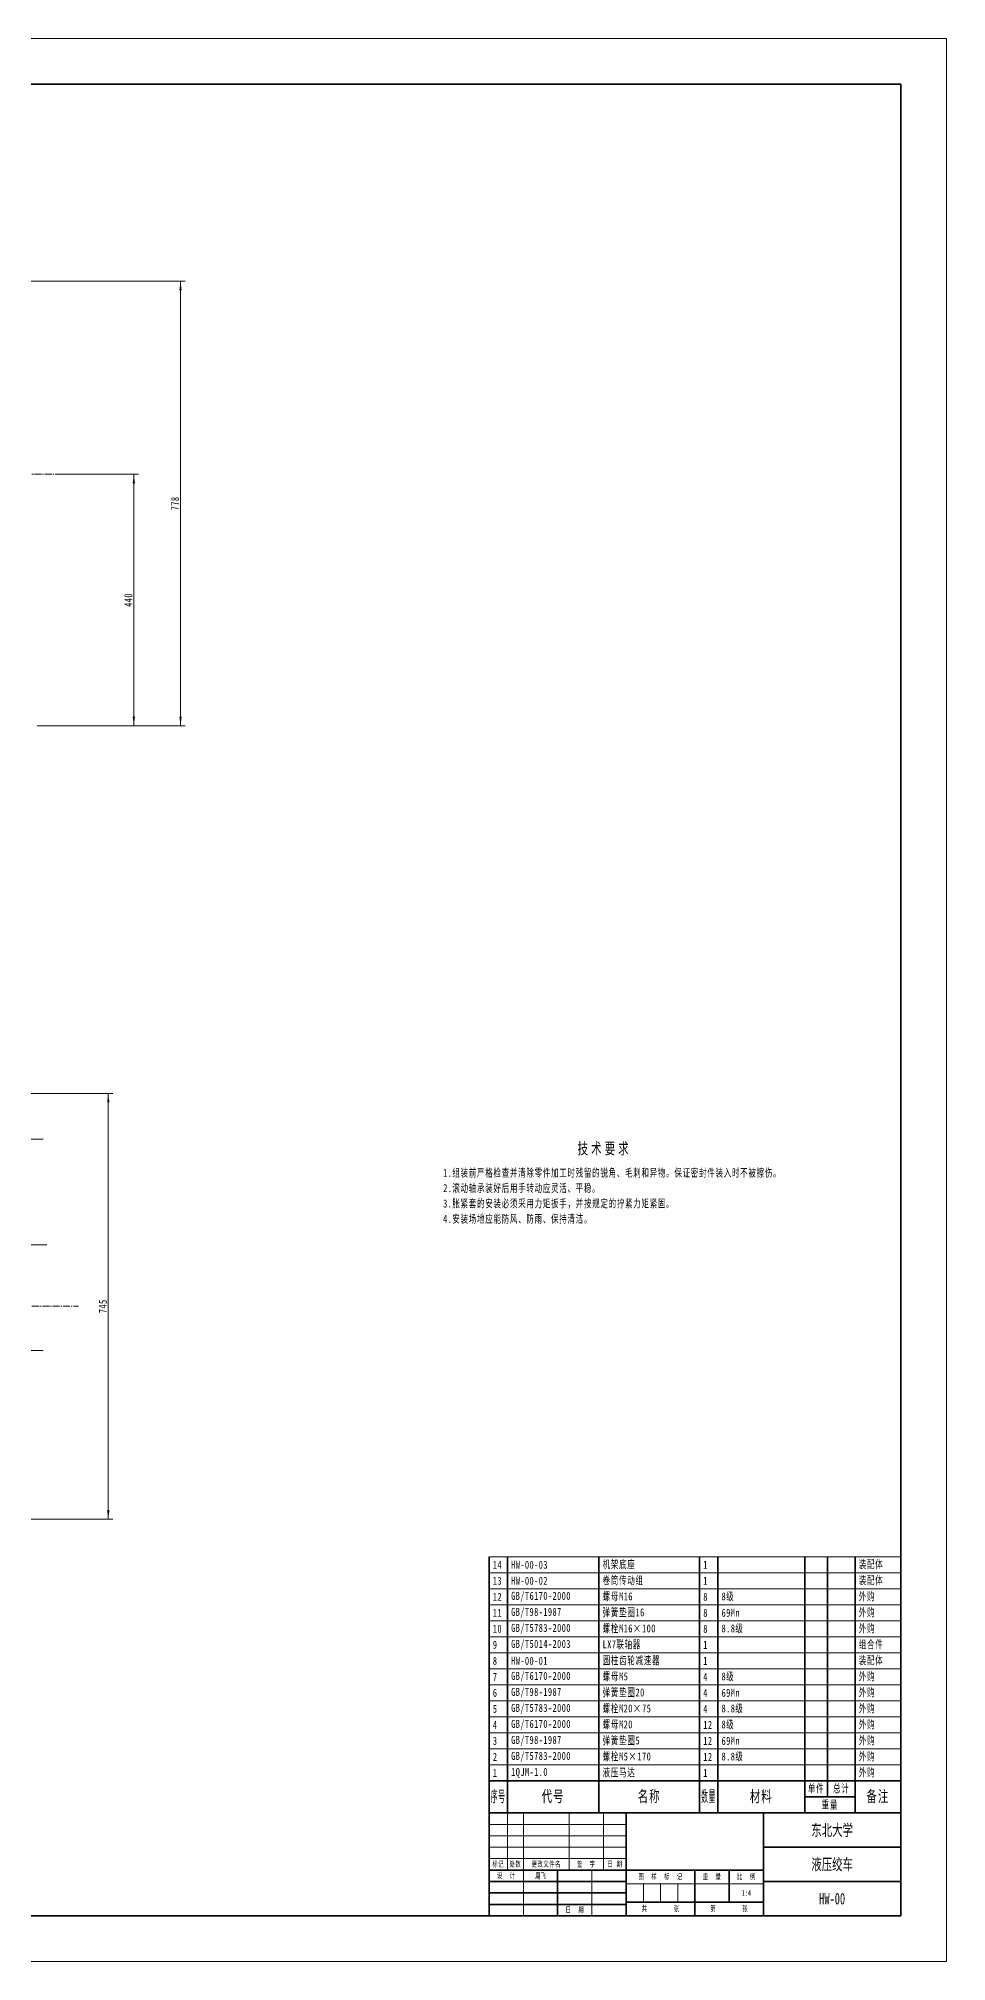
# Model space of a CAD drawing. Header units: millimetres. Extents: x -2378 to 2378, y -1682 to 1682.
# Drawn here: x 790 to 2378, y -1682 to 1682 of the extents above; entities that cross this region are included whole.
import ezdxf
from ezdxf.enums import TextEntityAlignment as Align

# ---------------------------------------------------------------- set-up
doc = ezdxf.new("R2010")
doc.units = ezdxf.units.MM
doc.linetypes.add('CENTER', pattern=[50.8, 31.75, -6.35, 6.35, -6.35])
doc.linetypes.add('点画线', pattern=[18, 12, -2, 2, -2])
doc.layers.get('0').update_dxf_attribs({"lineweight": 35})
for name, color, linetype, lineweight in [('中心线', 1, 'CENTER', 15), ('中心线层', 1, '点画线', 18), ('尺寸线层', 3, 'Continuous', 18), ('粗实线层', 7, 'Continuous', 35), ('细实线层', 7, 'Continuous', 18)]:
    doc.layers.add(name, color=color, linetype=linetype, lineweight=lineweight)
doc.styles.add('TitleStyle', font='', dxfattribs={"width": 0.667})
doc.styles.add('标准', font='', dxfattribs={"width": 0.667})
doc.styles.get('TitleStyle').set_extended_font_data('宋体')
doc.styles.get('标准').set_extended_font_data('宋体')
doc.dimstyles.new('标准', dxfattribs={"dimscale": 4, "dimtxt": 3.5, "dimasz": 4, "dimexe": 2, "dimexo": 0, "dimtad": 1, "dimdsep": 46, "dimtxsty": '标准', "dimblk": '_CAXARROW', "dimcen": 0, "dimdle": 6, "dimazin": 2, "dimtfac": 0.707107, "dimtdec": 3, "dimtmove": 2, "dimatfit": 3, "dimfxl": 1, "dimfrac": 2, "dimtolj": 1, "dimarcsym": 1})

# ---------------------------------------------------------------- blocks, each defined once
blk = doc.blocks.new('*X2')
at = {"layer": '粗实线层'}
for p, q in [((574.5, 400.5), (-574.5, 400.5)), ((574.5, -400.5), (574.5, 400.5)), ((-574.5, -400.5), (574.5, -400.5))]:
    blk.add_line(p, q, dxfattribs=at)
at = {"layer": '细实线层'}
for p, q in [((594.5, 420.5), (-594.5, 420.5)), ((594.5, -420.5), (594.5, 420.5)), ((-594.5, -420.5), (594.5, -420.5))]:
    blk.add_line(p, q, dxfattribs=at)
blk = doc.blocks.new('*X29')
at = {"layer": '细实线层', "color": 0, "linetype": 'Continuous', "lineweight": 18}
for p, q in [((-720, 448), (0, 448)), ((-720, 420), (0, 420)), ((-720, 420), (0, 420)), ((-720, 392), (0, 392)), ((-720, 392), (0, 392)), ((-720, 364), (0, 364)), ((-720, 364), (0, 364)), ((-720, 336), (0, 336)), ((-720, 336), (0, 336)), ((-720, 308), (0, 308)), ((-720, 308), (0, 308)), ((-720, 280), (0, 280)), ((-720, 280), (0, 280)), ((-720, 252), (0, 252)), ((-720, 252), (0, 252)), ((-720, 224), (0, 224)), ((-720, 224), (0, 224)), ((-720, 196), (0, 196)), ((-720, 196), (0, 196)), ((-720, 168), (0, 168)), ((-720, 168), (0, 168)), ((-720, 140), (0, 140)), ((-720, 140), (0, 140)), ((-720, 112), (0, 112)), ((-720, 112), (0, 112)), ((-720, 84), (0, 84)), ((-720, 84), (0, 84)), ((-720, 56), (0, 56))]:
    blk.add_line(p, q, dxfattribs=at)
at = {"layer": '细实线层', "color": 0, "linetype": 'Continuous', "lineweight": 35}
for p, q in [((-720, 448), (-720, 420)), ((-688, 448), (-688, 420)), ((-528, 448), (-528, 420)), ((-352, 448), (-352, 420)), ((-320, 448), (-320, 420)), ((-168, 448), (-168, 420)), ((-128, 448), (-128, 420)), ((-80, 448), (-80, 420)), ((0, 448), (0, 420)), ((0, 448), (0, 420)), ((-720, 420), (-720, 392)), ((-688, 420), (-688, 392)), ((-528, 420), (-528, 392)), ((-352, 420), (-352, 392)), ((-320, 420), (-320, 392)), ((-168, 420), (-168, 392)), ((-128, 420), (-128, 392)), ((-80, 420), (-80, 392)), ((0, 420), (0, 392)), ((0, 420), (0, 392)), ((-720, 392), (-720, 364)), ((-688, 392), (-688, 364)), ((-528, 392), (-528, 364)), ((-352, 392), (-352, 364)), ((-320, 392), (-320, 364)), ((-168, 392), (-168, 364)), ((-128, 392), (-128, 364)), ((-80, 392), (-80, 364)), ((0, 392), (0, 364)), ((0, 392), (0, 364)), ((-720, 364), (-720, 336)), ((-688, 364), (-688, 336)), ((-528, 364), (-528, 336)), ((-352, 364), (-352, 336)), ((-320, 364), (-320, 336)), ((-168, 364), (-168, 336)), ((-128, 364), (-128, 336)), ((-80, 364), (-80, 336)), ((0, 364), (0, 336)), ((0, 364), (0, 336)), ((-720, 336), (-720, 308)), ((-720, 308), (-720, 280)), ((-688, 336), (-688, 308)), ((-688, 308), (-688, 280)), ((-528, 336), (-528, 308)), ((-528, 308), (-528, 280)), ((-352, 336), (-352, 308)), ((-352, 308), (-352, 280)), ((-320, 336), (-320, 308)), ((-320, 308), (-320, 280)), ((-168, 336), (-168, 308)), ((-168, 308), (-168, 280)), ((-128, 336), (-128, 308)), ((-128, 308), (-128, 280)), ((-80, 336), (-80, 308)), ((-80, 308), (-80, 280)), ((0, 336), (0, 308)), ((0, 336), (0, 308)), ((0, 308), (0, 280)), ((0, 308), (0, 280)), ((-720, 280), (-720, 252)), ((-688, 280), (-688, 252)), ((-528, 280), (-528, 252)), ((-352, 280), (-352, 252)), ((-320, 280), (-320, 252)), ((-168, 280), (-168, 252)), ((-128, 280), (-128, 252)), ((-80, 280), (-80, 252)), ((0, 280), (0, 252)), ((0, 280), (0, 252)), ((-720, 252), (-720, 224)), ((-688, 252), (-688, 224)), ((-528, 252), (-528, 224)), ((-352, 252), (-352, 224)), ((-320, 252), (-320, 224)), ((-168, 252), (-168, 224)), ((-128, 252), (-128, 224)), ((-80, 252), (-80, 224)), ((0, 252), (0, 224)), ((0, 252), (0, 224)), ((-720, 224), (-720, 196)), ((-688, 224), (-688, 196)), ((-528, 224), (-528, 196)), ((-352, 224), (-352, 196)), ((-320, 224), (-320, 196)), ((-168, 224), (-168, 196)), ((-128, 224), (-128, 196)), ((-80, 224), (-80, 196)), ((0, 224), (0, 196)), ((0, 224), (0, 196)), ((-720, 196), (-720, 168)), ((-688, 196), (-688, 168)), ((-528, 196), (-528, 168)), ((-352, 196), (-352, 168)), ((-320, 196), (-320, 168)), ((-168, 196), (-168, 168)), ((-128, 196), (-128, 168)), ((-80, 196), (-80, 168)), ((0, 196), (0, 168)), ((0, 196), (0, 168)), ((-720, 168), (-720, 140)), ((-720, 140), (-720, 112)), ((-688, 168), (-688, 140)), ((-688, 140), (-688, 112)), ((-528, 168), (-528, 140)), ((-528, 140), (-528, 112)), ((-352, 168), (-352, 140)), ((-352, 140), (-352, 112)), ((-320, 168), (-320, 140)), ((-320, 140), (-320, 112)), ((-168, 168), (-168, 140)), ((-168, 140), (-168, 112)), ((-128, 168), (-128, 140)), ((-128, 140), (-128, 112)), ((-80, 168), (-80, 140)), ((-80, 140), (-80, 112)), ((0, 168), (0, 140)), ((0, 168), (0, 140)), ((0, 140), (0, 112)), ((0, 140), (0, 112)), ((-720, 112), (-720, 84)), ((-688, 112), (-688, 84)), ((-528, 112), (-528, 84)), ((-352, 112), (-352, 84)), ((-320, 112), (-320, 84)), ((-168, 112), (-168, 84)), ((-128, 112), (-128, 84)), ((-80, 112), (-80, 84)), ((0, 112), (0, 84)), ((0, 112), (0, 84)), ((-720, 84), (-720, 56)), ((-688, 84), (-688, 56)), ((-528, 84), (-528, 56)), ((-352, 84), (-352, 56)), ((-320, 84), (-320, 56)), ((-168, 84), (-168, 56)), ((-128, 84), (-128, 56)), ((-80, 84), (-80, 56)), ((0, 84), (0, 56)), ((0, 84), (0, 56)), ((-720, 56), (0, 56)), ((-720, 56), (-720, 0)), ((-688, 56), (-688, 0)), ((-528, 56), (-528, 0)), ((-352, 56), (-352, 0)), ((-320, 56), (-320, 0)), ((-168, 56), (-168, 0)), ((-128, 56), (-128, 28)), ((-80, 56), (-80, 28)), ((0, 56), (0, 0)), ((-720, 0), (0, 0)), ((-168, 28), (-80, 28)), ((-80, 28), (-80, 0))]:
    blk.add_line(p, q, dxfattribs=at)
at = {"layer": '细实线层', "color": 0, "line_spacing_factor": 1.15057, "style": '标准'}
for s, insert, char_height, width, attachment_point in [('\\T1.1;14', (-713.36, 434), 14, 47.92, 4), ('\\T1.1;HW-00-03', (-681.36, 434), 14, 303.92, 4), ('\\T1.1;机架底座', (-521.36, 434), 14, 335.92, 4), ('\\T1.1;1', (-345.36, 434), 14, 47.92, 4), ('\\T1.1;装配体', (-73.36, 434), 14, 143.92, 4), ('\\T1.1;13', (-713.36, 406), 14, 47.92, 4), ('\\T1.1;HW-00-02', (-681.36, 406), 14, 303.92, 4), ('\\T1.1;卷筒传动组', (-521.36, 406), 14, 335.92, 4), ('\\T1.1;1', (-345.36, 406), 14, 47.92, 4), ('\\T1.1;装配体', (-73.36, 406), 14, 143.92, 4), ('\\T1.1;12', (-713.36, 378), 14, 47.92, 4), ('\\T1.1;GB/T6170-2000', (-681.36, 378), 14, 303.92, 4), ('\\T1.1;螺母M16', (-521.36, 378), 14, 335.92, 4), ('\\T1.1;8', (-345.36, 378), 14, 47.92, 4), ('\\T1.1;8级', (-313.36, 378), 14, 287.92, 4), ('\\T1.1;外购', (-73.36, 378), 14, 143.92, 4), ('\\T1.1;11', (-713.36, 350), 14, 47.92, 4), ('\\T1.1;GB/T98-1987', (-681.36, 350), 14, 303.92, 4), ('\\T1.1;弹簧垫圈16', (-521.36, 350), 14, 335.92, 4), ('\\T1.1;8', (-345.36, 350), 14, 47.92, 4), ('\\T1.1;69Mn', (-313.36, 350), 14, 287.92, 4), ('\\T1.1;外购', (-73.36, 350), 14, 143.92, 4), ('\\T1.1;10', (-713.36, 322), 14, 47.92, 4), ('\\T1.1;GB/T5783-2000', (-681.36, 322), 14, 303.92, 4), ('\\T1.1;GB/T5014-2003', (-681.36, 294), 14, 303.92, 4), ('\\T1.1;螺栓M16×100', (-521.36, 322), 14, 335.92, 4), ('\\T1.1;LX7联轴器', (-521.36, 294), 14, 335.92, 4), ('\\T1.1;8', (-345.36, 322), 14, 47.92, 4), ('\\T1.1;8.8级', (-313.36, 322), 14, 287.92, 4), ('\\T1.1;外购', (-73.36, 322), 14, 143.92, 4), ('\\T1.1;组合件', (-73.36, 294), 14, 143.92, 4), ('\\T1.1;8', (-713.36, 266), 14, 47.92, 4), ('\\T1.1;9', (-713.36, 294), 14, 47.92, 4), ('\\T1.1;HW-00-01', (-681.36, 266), 14, 303.92, 4), ('\\T1.1;圆柱齿轮减速器', (-521.36, 266), 14, 335.92, 4), ('\\T1.1;1', (-345.36, 294), 14, 47.92, 4), ('\\T1.1;1', (-345.36, 266), 14, 47.92, 4), ('\\T1.1;装配体', (-73.36, 266), 14, 143.92, 4), ('\\T1.1;7', (-713.36, 238), 14, 47.92, 4), ('\\T1.1;GB/T6170-2000', (-681.36, 238), 14, 303.92, 4), ('\\T1.1;螺母M5', (-521.36, 238), 14, 335.92, 4), ('\\T1.1;4', (-345.36, 238), 14, 47.92, 4), ('\\T1.1;8级', (-313.36, 238), 14, 287.92, 4), ('\\T1.1;外购', (-73.36, 238), 14, 143.92, 4), ('\\T1.1;6', (-713.36, 210), 14, 47.92, 4), ('\\T1.1;GB/T98-1987', (-681.36, 210), 14, 303.92, 4), ('\\T1.1;弹簧垫圈20', (-521.36, 210), 14, 335.92, 4), ('\\T1.1;4', (-345.36, 210), 14, 47.92, 4), ('\\T1.1;69Mn', (-313.36, 210), 14, 287.92, 4), ('\\T1.1;外购', (-73.36, 210), 14, 143.92, 4), ('\\T1.1;5', (-713.36, 182), 14, 47.92, 4), ('\\T1.1;GB/T5783-2000', (-681.36, 182), 14, 303.92, 4), ('\\T1.1;螺栓M20×75', (-521.36, 182), 14, 335.92, 4), ('\\T1.1;4', (-345.36, 182), 14, 47.92, 4), ('\\T1.1;8.8级', (-313.36, 182), 14, 287.92, 4), ('\\T1.1;外购', (-73.36, 182), 14, 143.92, 4), ('\\T1.1;4', (-713.36, 154), 14, 47.92, 4), ('\\T1.1;GB/T6170-2000', (-681.36, 154), 14, 303.92, 4), ('\\T1.1;GB/T98-1987', (-681.36, 126), 14, 303.92, 4), ('\\T1.1;螺母M20', (-521.36, 154), 14, 335.92, 4), ('\\T1.1;弹簧垫圈5', (-521.36, 126), 14, 335.92, 4), ('\\T1.1;12', (-345.36, 154), 14, 47.92, 4), ('\\T1.1;8级', (-313.36, 154), 14, 287.92, 4), ('\\T1.1;外购', (-73.36, 154), 14, 143.92, 4), ('\\T1.1;外购', (-73.36, 126), 14, 143.92, 4), ('\\T1.1;3', (-713.36, 126), 14, 47.92, 4), ('\\T1.1;2', (-713.36, 98), 14, 47.92, 4), ('\\T1.1;GB/T5783-2000', (-681.36, 98), 14, 303.92, 4), ('\\T1.1;螺栓M5×170', (-521.36, 98), 14, 335.92, 4), ('\\T1.1;12', (-345.36, 126), 14, 47.92, 4), ('\\T1.1;12', (-345.36, 98), 14, 47.92, 4), ('\\T1.1;8.8级', (-313.36, 98), 14, 287.92, 4), ('\\T1.1;69Mn', (-313.36, 126), 14, 287.92, 4), ('\\T1.1;外购', (-73.36, 98), 14, 143.92, 4), ('\\T1.1;1', (-713.36, 70), 14, 47.92, 4), ('\\T1.1;1QJM-1.0', (-681.36, 70), 14, 303.92, 4), ('\\T1.1;液压马达', (-521.36, 70), 14, 335.92, 4), ('\\T1.1;1', (-345.36, 70), 14, 47.92, 4), ('\\T1.1;外购', (-73.36, 70), 14, 143.92, 4), ('\\T1.1;{\\W0.425474;序号}', (-704, 28), 20, 47.52, 5), ('\\T1.1;代号', (-608, 28), 20, 277.92, 5), ('\\T1.1;名称', (-440, 28), 20, 306.72, 5), ('\\T1.1;{\\W0.422936;数量}', (-336, 28), 20, 47.52, 5), ('\\T1.1;材料', (-244, 28), 20, 263.52, 5), ('\\T1.1;单件', (-148, 42), 14, 66.96, 5), ('\\T1.1;总计', (-104, 42), 14, 81.36, 5), ('\\T1.1;备注', (-40, 28), 20, 133.92, 5), ('\\T1.1;重量', (-124, 14), 14, 153.36, 5)]:
    blk.add_mtext(s, dxfattribs=dict(at, insert=insert, char_height=char_height, width=width, attachment_point=attachment_point))
blk = doc.blocks.new('*X40')
at = {"layer": '尺寸线层', "linetype": 'Continuous'}
for points in [[(912.2, -163.3), (914.2, -179.3), (910.2, -179.3)], [(912.2, -908.3), (914.2, -892.3), (910.2, -892.3)]]:
    blk.add_hatch(color=0, dxfattribs=at).paths.add_polyline_path(points, flags=0)
at = {"layer": '尺寸线层', "color": 0, "linetype": 'Continuous'}
for p, q in [((723.9, -163.3), (920.2, -163.3)), ((912.2, -163.3), (912.2, -908.3)), ((723.9, -908.3), (920.2, -908.3))]:
    blk.add_line(p, q, dxfattribs=at)
at = {"layer": '尺寸线层', "color": 0, "insert": (902.7, -535.8), "char_height": 14, "width": 39.397, "attachment_point": 5, "rotation": 90, "line_spacing_factor": 1.15057, "style": '标准'}
blk.add_mtext('\\T1.1;745', dxfattribs=at)
blk = doc.blocks.new('_CAXARROW')
blk.add_hatch(color=0).paths.add_polyline_path([(0, 0), (-1, 0.125), (-1, -0.125)], flags=0)
blk = doc.blocks.new('*X42')
at = {"layer": '尺寸线层', "linetype": 'Continuous'}
for points in [[(1038.5, 1257.5), (1040.5, 1241.5), (1036.5, 1241.5)], [(1038.5, 479.8), (1040.5, 495.8), (1036.5, 495.8)]]:
    blk.add_hatch(color=0, dxfattribs=at).paths.add_polyline_path(points, flags=0)
at = {"layer": '尺寸线层', "color": 0, "linetype": 'Continuous'}
for p, q in [((-247.3, 1257.5), (1046.5, 1257.5)), ((1038.5, 1257.5), (1038.5, 479.8)), ((787.6, 479.8), (1046.5, 479.8))]:
    blk.add_line(p, q, dxfattribs=at)
at = {"layer": '尺寸线层', "color": 0, "insert": (1029, 868.7), "char_height": 14, "width": 39.501, "attachment_point": 5, "rotation": 90, "line_spacing_factor": 1.15057, "style": '标准'}
blk.add_mtext('\\T1.1;778', dxfattribs=at)
blk = doc.blocks.new('*X43')
at = {"layer": '尺寸线层', "linetype": 'Continuous'}
for points in [[(956.9, 919.8), (954.9, 903.8), (958.9, 903.8)], [(956.9, 479.8), (954.9, 495.8), (958.9, 495.8)]]:
    blk.add_hatch(color=0, dxfattribs=at).paths.add_polyline_path(points, flags=0)
at = {"layer": '尺寸线层', "color": 0, "linetype": 'Continuous'}
for p, q in [((831.2, 919.8), (964.9, 919.8)), ((956.9, 479.8), (956.9, 919.8)), ((787.6, 479.8), (964.9, 479.8))]:
    blk.add_line(p, q, dxfattribs=at)
at = {"layer": '尺寸线层', "color": 0, "insert": (947.4, 699.8), "char_height": 14, "width": 40.44, "attachment_point": 5, "rotation": 90, "line_spacing_factor": 1.15057, "style": '标准'}
blk.add_mtext('\\T1.1;440', dxfattribs=at)
blk = doc.blocks.new('*X71')
at = {"layer": '粗实线层'}
for p, q in [((-180, 45), (-180, 0)), ((0, 45), (-180, 45)), ((-120, 45), (-120, 0)), ((-60, 45), (-60, 0)), ((0, 0), (0, 45)), ((0, 30), (-60, 30)), ((-180, 20), (-60, 20)), ((-150, 20), (-150, 0)), ((-90, 20), (-90, 0)), ((-75, 20), (-75, 6)), ((-180, 15), (-120, 15)), ((-180, 10), (-120, 10)), ((0, 15), (-60, 15)), ((-180, 5), (-120, 5)), ((-180, 0), (0, 0)), ((-120, 6), (-60, 6))]:
    blk.add_line(p, q, dxfattribs=at)
at = {"layer": '细实线层'}
for p, q in [((-172, 45), (-172, 20)), ((-165, 45), (-165, 0)), ((-145, 45), (-145, 20)), ((-130, 45), (-130, 20)), ((-180, 40), (-120, 40)), ((-180, 35), (-120, 35)), ((-180, 30), (-120, 30)), ((-180, 25), (-120, 25)), ((-135, 20), (-135, 0)), ((-120, 14), (-60, 14)), ((-112.5, 14), (-112.5, 6)), ((-105, 14), (-105, 6)), ((-97.5, 14), (-97.5, 6))]:
    blk.add_line(p, q, dxfattribs=at)
at = {"layer": '尺寸线层', "char_height": 2.5, "attachment_point": 5, "line_spacing_factor": 0.99982, "style": '标准'}
for s, insert, width in [('\\T1.1;标记', (-176, 22.5), 14), ('\\T1.1;设  计', (-172.5, 17.5), 28), ('\\T1.1;处数', (-168.5, 22.5), 12), ('\\T1.1;更改文件名', (-155, 22.5), 38), ('\\T1.1;签  字', (-137.5, 22.5), 28), ('\\T1.1;日 期', (-125, 22.5), 18), ('\\T1.1;图  样  标  记', (-105, 17), 58), ('\\T1.1;重  量', (-82.5, 17), 28), ('\\T1.1;比  例', (-67.5, 17), 28), ('\\T1.1;日  期', (-142.5, 2.5), 28), ('\\T1.1;共', (-112, 3), 8), ('\\T1.1;张', (-98, 3), 8), ('\\T1.1;第', (-82, 3), 8), ('\\T1.1;张', (-68, 3), 8)]:
    blk.add_mtext(s, dxfattribs=dict(at, insert=insert, width=width))
at = {"layer": '尺寸线层', "style": '标准'}
for tag, height, width, p in [('标记D', 2.61, 0.667, (-176, 42.5)), ('处数D', 2.61, 0.617214, (-168.5, 42.5)), ('更改文件名D', 2.61, 0.667, (-155, 42.5)), ('更改签字D', 2.61, 0.667, (-137.5, 42.5)), ('更改日期D', 2.61, 0.509786, (-125, 42.5)), ('标记C', 2.61, 0.667, (-176, 37.5)), ('标记B', 2.61, 0.667, (-176, 32.5)), ('处数C', 2.61, 0.617214, (-168.5, 37.5)), ('处数B', 2.61, 0.617214, (-168.5, 32.5)), ('更改文件名C', 2.61, 0.667, (-155, 37.5)), ('更改文件名B', 2.61, 0.667, (-155, 32.5)), ('更改签字C', 2.61, 0.667, (-137.5, 37.5)), ('更改签字B', 2.61, 0.667, (-137.5, 32.5)), ('更改日期C', 2.61, 0.509786, (-125, 37.5)), ('更改日期B', 2.61, 0.509786, (-125, 32.5)), ('材料名称', 5.22, 0.667, (-90, 32.5)), ('单位名称', 5.22, 0.667, (-30, 37.5)), ('标记A', 2.61, 0.667, (-176, 27.5)), ('处数A', 2.61, 0.617214, (-168.5, 27.5)), ('更改文件名A', 2.61, 0.667, (-155, 27.5)), ('更改签字A', 2.61, 0.667, (-137.5, 27.5)), ('更改日期A', 2.61, 0.509786, (-125, 27.5)), ('图纸名称', 5.22, 0.667, (-30, 22.5)), ('设计', 2.61, 0.667, (-157.5, 17.5)), ('图样标记S', 2.61, 0.368179, (-116.25, 10)), ('图样标记A', 2.61, 0.368179, (-108.75, 10)), ('图样标记B', 2.61, 0.368179, (-101.25, 10)), ('图样标记C', 2.61, 0.368179, (-93.75, 10)), ('重量', 2.61, 0.667, (-82.5, 10)), ('图纸比例', 2.61, 0.667, (-67.5, 10)), ('图纸编号', 5.22, 0.667, (-30, 7.5)), ('设计日期', 2.61, 0.667, (-127.5, 2.5)), ('页数', 2.61, 0.667, (-105, 3)), ('页码', 2.61, 0.667, (-75, 3))]:
    blk.add_attdef(tag, text='', height=height, dxfattribs=dict(at, width=width)).set_placement(p, align=Align.MIDDLE_CENTER)
blk = doc.blocks.new('*X72')
at = {"layer": '尺寸线层', "color": 0, "linetype": 'ByBlock', "lineweight": -2, "line_spacing_factor": 1.15057}
for s, insert, char_height, width, attachment_point, style in [('\\T1.3;技术要求', (282.4, 0), 20, 1150.242, 2, 'TitleStyle'), ('\\T1.1;1.组装前严格检查并清除零件加工时残留的锐角、毛刺和异物。保证密封件装入时不被擦伤。\\P2.滚动轴承装好后用手转动应灵活、平稳。\\P3.胀紧套的安装必须采用力矩扳手，并按规定的拧紧力矩紧固。\\P4.安装场地应能防风、防雨、保持清洁。\\P\\P', (0, -45.5), 14, 575.121, 1, '标准')]:
    blk.add_mtext(s, dxfattribs=dict(at, insert=insert, char_height=char_height, width=width, attachment_point=attachment_point, style=style))

msp = doc.modelspace()

# ---------------------------------------------------------------- linework, layer by layer
at = {"layer": '中心线'}
for p, q in [((798.419, -243.295), (511.652, -243.295)), ((804.889, -428.302), (515.867, -428.302)), ((798.419, -613.308), (511.652, -613.308))]:
    msp.add_line(p, q, dxfattribs=at)
at = {"layer": '中心线层', "linetype": '点画线', "lineweight": 18}
msp.add_line((831.182, 919.84), (-611.352, 919.84), dxfattribs=at)
at = {"layer": '中心线层'}
for p, q in [((831.182, 919.847), (608.628, 919.847)), ((599.101, -535.8), (860.285, -535.8))]:
    msp.add_line(p, q, dxfattribs=at)

# ---------------------------------------------------------------- block references
at = {"layer": '尺寸线层'}
msp.add_blockref('*X72', (1497.776, -249.753), dxfattribs=at)
at = {"layer": '粗实线层', "xscale": 4, "yscale": 4, "zscale": 4}
msp.add_blockref('*X2', (0, 0), dxfattribs=at)
at = {"layer": '粗实线层'}
ref = msp.add_blockref('*X71', (2298, -1602), dxfattribs=dict(at, xscale=4, yscale=4, zscale=4))
ref.add_attrib('单位名称', '东北大学', dxfattribs={"layer": '尺寸线层', "height": 20, "style": '标准', "width": 0.667}).set_placement((2178, -1452), align=Align.MIDDLE_CENTER)
ref.add_attrib('图纸名称', '液压绞车', dxfattribs={"layer": '尺寸线层', "height": 20, "style": '标准', "width": 0.667}).set_placement((2178, -1512), align=Align.MIDDLE_CENTER)
ref.add_attrib('图纸编号', 'HW-00', dxfattribs={"layer": '尺寸线层', "height": 20, "style": '标准', "width": 0.667}).set_placement((2178, -1572), align=Align.MIDDLE_CENTER)
ref.add_attrib('图纸比例', '1:4', dxfattribs={"layer": '尺寸线层', "height": 10, "style": '标准', "width": 0.667}).set_placement((2028, -1562), align=Align.MIDDLE_CENTER)
ref.add_attrib('设计', '周飞', dxfattribs={"layer": '尺寸线层', "height": 10, "style": '标准', "width": 0.667}).set_placement((1668, -1532), align=Align.MIDDLE_CENTER)
at = {"layer": '细实线层'}
msp.add_blockref('*X29', (2298, -1422), dxfattribs=at)

# ---------------------------------------------------------------- dimensions: what is measured, and where the dimension line sits
at = {"layer": '尺寸线层'}
for base, p1, p2, text, picture, middle in [((1038.509, 479.84), (-247.29, 1257.534), (787.557, 479.84), '778', '*X42', (1038.509, 868.687)), ((956.874, 919.847), (787.557, 479.84), (831.182, 919.847), '440', '*X43', (956.874, 699.844))]:
    dim = msp.add_linear_dim(base=base, p1=p1, p2=p2, angle=270, text=text, dimstyle='标准', override={"dimsah": 1, "dimtfac": 1, "dimtfill": 1, "dimtzin": 8}, dxfattribs=at)
    dim.commit()
    dim.dimension.update_dxf_attribs({"geometry": picture, "text_midpoint": middle})
dim = msp.add_linear_dim(base=(912.244, -908.302), p1=(723.943, -163.3), p2=(723.943, -908.302), angle=270, dimstyle='标准', override={"dimsah": 1, "dimtfill": 1, "dimtzin": 8}, dxfattribs=at)
dim.commit()
dim.dimension.update_dxf_attribs({"geometry": '*X40', "text_midpoint": (912.244, -535.801)})

doc.saveas('drawing.dxf')
